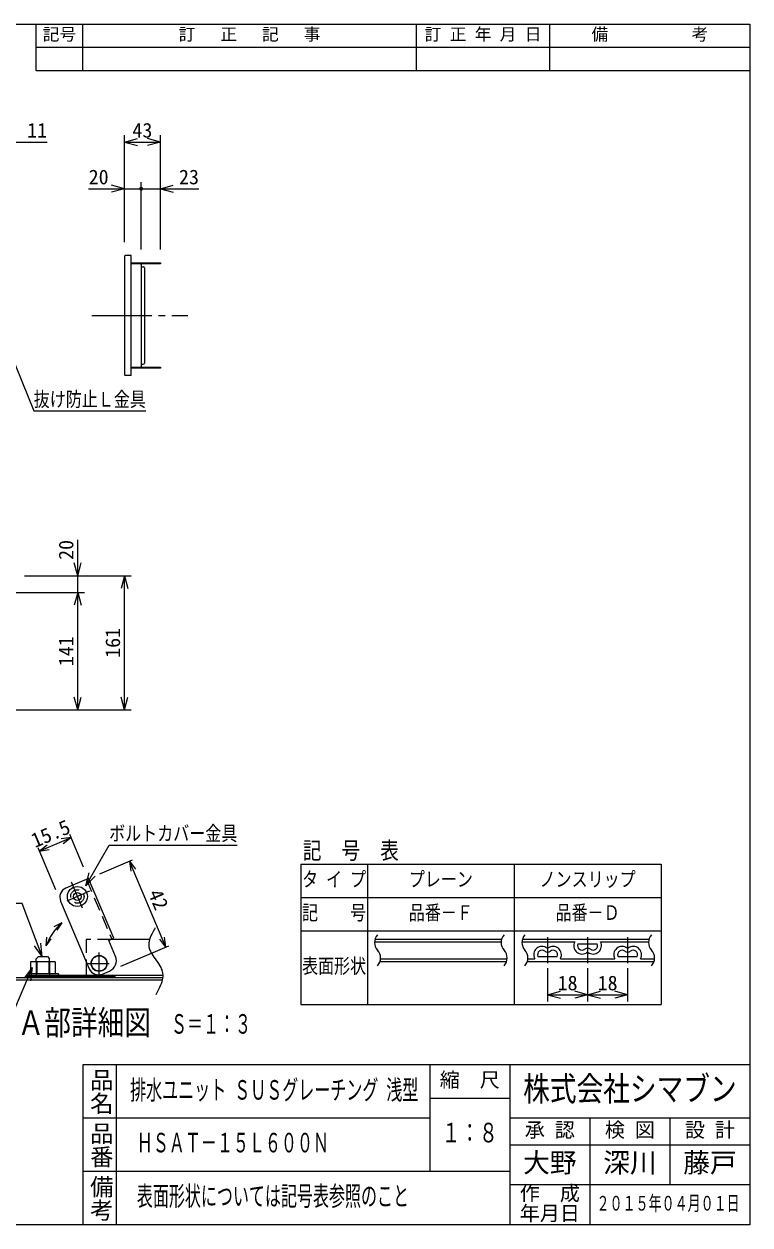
# Model space of a CAD drawing. Units: millimetres, scale not verified, with parts at other scales. Extents: x -1092 to 1092, y -744 to 696.
# Drawn here: x 222 to 1092, y -744 to 696 of the extents above; entities that cross this region are included whole.
import ezdxf
from ezdxf.enums import TextEntityAlignment as Align

# ---------------------------------------------------------------- set-up
doc = ezdxf.new("R2010")
doc.units = ezdxf.units.MM
doc.header["$LTSCALE"] = 8
for name, pattern in [('CHAIN1', [8, 5, -1, 1, -1]), ('CHAIN2', [12, 9, -1, 1, -1]), ('DASHED2', [3, 2, -1])]:
    doc.linetypes.add(name, pattern=pattern)
for name, color, linetype in [('0-0_計極細', 2, 'Continuous'), ('0-1_計細線', 3, 'Continuous'), ('0-5_寸法線', 7, 'Continuous'), ('0-7_枠細線', 5, 'Continuous'), ('0-8_枠中線', 5, 'Continuous'), ('1-2_極細2', 2, 'Continuous'), ('1-3_細線2', 4, 'Continuous'), ('1-5_寸法2', 7, 'Continuous')]:
    doc.layers.add(name, color=color, linetype=linetype)
doc.styles.add('@ＭＳ ゴシック', font='')
doc.styles.add('ＭＳ ゴシック', font='')
doc.styles.get('@ＭＳ ゴシック').set_extended_font_data('@MS Gothic')
doc.styles.get('ＭＳ ゴシック').set_extended_font_data('MS Gothic')

msp = doc.modelspace()

# ---------------------------------------------------------------- hatches: boundary and pattern name
at = {"layer": '0-5_寸法線'}
msp.add_hatch(color=256, dxfattribs=at).paths.add_polyline_path([(364.404, 498.534, 1), (359.604, 498.534, 1)])

# ---------------------------------------------------------------- linework, layer by layer
at = {"layer": '0-0_計極細', "linetype": 'CHAIN2'}
msp.add_line((302.761, 346.534), (417.984, 346.534), dxfattribs=at)
at = {"layer": '0-1_計細線'}
for p, q in [((350.004, 418.534), (343.004, 418.534)), ((350.004, 274.534), (350.004, 418.534)), ((342.004, 417.534), (342.004, 275.534)), ((352.004, 408.534), (352.004, 409.734)), ((362.004, 408.534), (362.004, 409.734)), ((362.004, 407.534), (362.004, 285.534)), ((362.504, 405.034), (364.504, 405.034)), ((364.004, 408.534), (364.004, 409.734)), ((366.004, 408.534), (366.004, 409.734)), ((366.004, 403.534), (366.004, 289.534)), ((368.004, 408.534), (368.004, 409.734)), ((382.004, 408.534), (382.004, 409.734)), ((362.504, 288.034), (364.504, 288.034)), ((350.004, 274.534), (343.004, 274.534)), ((352.004, 283.334), (352.004, 284.534)), ((362.004, 283.334), (362.004, 284.534)), ((364.004, 283.334), (364.004, 284.534)), ((366.004, 283.334), (366.004, 284.534)), ((368.004, 283.334), (368.004, 284.534)), ((382.004, 283.334), (382.004, 284.534))]:
    msp.add_line(p, q, dxfattribs=at)
for points in [[(350.004, 409.734), (385.004, 409.734), (385.004, 408.534), (350.004, 408.534)], [(350.004, 284.534), (385.004, 284.534), (385.004, 283.334), (350.004, 283.334)]]:
    msp.add_lwpolyline(points, close=True, dxfattribs=at)
for centre, radius, start, end in [((343.004, 417.534), 1, 90, 180), ((361.004, 407.534), 1, 0, 90), ((362.504, 405.534), 0.5, 180, 270), ((364.504, 403.534), 1.5, 0, 90), ((362.504, 287.534), 0.5, 90, 180), ((364.504, 289.534), 1.5, 270, 360), ((343.004, 275.534), 1, 180, 270), ((361.004, 285.534), 1, 270, 360)]:
    msp.add_arc(centre, radius, start, end, dxfattribs=at)
at = {"layer": '0-5_寸法線'}
for p, q in [((342.004, 434.534), (342.004, 562.534)), ((385.004, 425.734), (385.004, 562.534)), ((195.004, 554.534), (249.281, 554.534)), ((342.004, 554.534), (357.459, 558.675)), ((342.004, 554.534), (357.459, 550.393)), ((342.004, 554.534), (385.004, 554.534)), ((385.004, 554.534), (369.549, 558.675)), ((385.004, 554.534), (369.549, 550.393)), ((342.004, 434.534), (342.004, 506.534)), ((362.004, 425.734), (362.004, 506.534)), ((385.004, 425.734), (385.004, 506.534)), ((299.042, 498.534), (362.004, 498.534)), ((342.004, 498.534), (326.549, 502.675)), ((342.004, 498.534), (326.549, 494.393)), ((362.004, 498.534), (431.345, 498.534)), ((385.004, 498.534), (400.459, 502.675)), ((385.004, 498.534), (400.459, 494.393)), ((286.004, -9.466), (286.004, 77.437)), ((286.004, 34.534), (281.863, 49.989)), ((286.004, 34.534), (290.145, 49.989)), ((222.004, 34.534), (294.004, 34.534)), ((222.004, 34.534), (350.004, 34.534)), ((342.004, 34.534), (337.863, 19.079)), ((342.004, 34.534), (346.145, 19.079)), ((342.004, -126.466), (342.004, 34.534)), ((212.004, 14.534), (294.004, 14.534)), ((212.004, 14.534), (294.004, 14.534)), ((286.004, 14.534), (281.863, -0.921)), ((286.004, 14.534), (281.863, -0.921)), ((286.004, 14.534), (290.145, -0.921)), ((286.004, 14.534), (290.145, -0.921)), ((286.004, -126.466), (286.004, 14.534)), ((286.004, -126.466), (281.863, -111.011)), ((286.004, -126.466), (290.145, -111.011)), ((342.004, -126.466), (337.863, -111.011)), ((342.004, -126.466), (346.145, -111.011)), ((169.504, -126.466), (294.004, -126.466)), ((169.504, -126.466), (350.004, -126.466))]:
    msp.add_line(p, q, dxfattribs=at)
msp.add_lwpolyline([(189.659, 338.714), (233.179, 232.044), (367.579, 232.044)], dxfattribs=at)
at = {"layer": '0-7_枠細線'}
for p, q in [((236, 640), (236, 696)), ((292, 640), (292, 696)), ((692, 640), (692, 696)), ((852, 640), (852, 696)), ((1092, 668), (236, 668)), ((1092, 640), (236, 640)), ((553.308, -311.489), (985.308, -311.489)), ((553.308, -311.489), (553.308, -479.489)), ((633.308, -311.489), (633.308, -479.489)), ((809.308, -311.489), (809.308, -479.489)), ((985.308, -311.489), (985.308, -479.489)), ((553.308, -351.489), (985.308, -351.489)), ((553.308, -391.489), (985.308, -391.489)), ((642.415, -401.218), (794.224, -401.218)), ((819.216, -401.218), (971.025, -401.218)), ((641.829, -404.418), (793.638, -404.418)), ((818.63, -404.418), (881.93, -404.418)), ((885.753, -407.085), (908.863, -407.085)), ((912.687, -404.418), (970.439, -404.418)), ((648.392, -427.885), (800.201, -427.885)), ((648.978, -424.685), (800.787, -424.685)), ((825.192, -427.885), (977.001, -427.885)), ((825.778, -424.685), (833.93, -424.685)), ((837.753, -422.018), (860.863, -422.018)), ((864.687, -424.685), (929.93, -424.685)), ((933.753, -422.018), (956.863, -422.018)), ((960.687, -424.685), (977.587, -424.685)), ((849.308, -435.885), (849.308, -475.885)), ((897.308, -435.885), (897.308, -475.885)), ((945.308, -435.885), (945.308, -475.885)), ((849.308, -467.885), (864.763, -463.744)), ((849.308, -467.885), (864.763, -472.026)), ((849.308, -467.885), (897.308, -467.885)), ((897.308, -467.885), (881.853, -463.744)), ((897.308, -467.885), (881.853, -472.026)), ((897.308, -467.885), (912.763, -463.744)), ((897.308, -467.885), (912.763, -472.026)), ((897.308, -467.885), (945.308, -467.885)), ((945.308, -467.885), (929.853, -463.744)), ((945.308, -467.885), (929.853, -472.026)), ((553.308, -479.489), (985.308, -479.489)), ((332, -552), (332, -744)), ((708, -552), (708, -680)), ((804, -552), (804, -744)), ((708, -592), (804, -592)), ((708, -616), (292, -616)), ((1092, -616), (804, -616)), ((900, -616), (900, -744)), ((996, -616), (996, -696)), ((804, -648), (1092, -648)), ((804, -680), (292, -680)), ((1092, -696), (804, -696))]:
    msp.add_line(p, q, dxfattribs=at)
at = {"layer": '0-7_枠細線', "linetype": 'CHAIN1'}
for p, q in [((849.308, -398.978), (849.308, -429.935)), ((897.308, -398.978), (897.308, -429.935)), ((945.308, -398.978), (945.308, -429.935))]:
    msp.add_line(p, q, dxfattribs=at)
at = {"layer": '0-7_枠細線'}
for centre, radius, start, end in [((655.547, -405.277), 13.745, 137.56163, 222.43837), ((807.356, -405.277), 13.745, 137.56163, 222.43837), ((832.348, -405.277), 13.745, 137.56163, 222.43837), ((984.157, -405.277), 13.745, 137.56163, 222.43837), ((635.26, -423.826), 13.745, 317.56163, 42.43837), ((787.069, -423.826), 13.745, 317.56163, 42.43837), ((812.061, -423.826), 13.745, 317.56163, 42.43837), ((842.641, -419.885), 9.947, 51.31781, 208.85363), ((842.641, -419.885), 5.333, 51.31781, 203.57818), ((849.308, -411.558), 5.333, 231.31781, 308.68219), ((849.308, -411.558), 0.72, 231.31781, 308.68219), ((855.975, -419.885), 9.947, 331.14637, 128.68219), ((855.975, -419.885), 5.333, 336.42182, 128.68219), ((890.641, -409.218), 9.947, 151.14637, 308.68219), ((890.641, -409.218), 5.333, 156.42182, 308.68219), ((897.308, -417.545), 5.333, 51.31781, 128.68219), ((897.308, -417.545), 0.72, 51.31781, 128.68219), ((903.975, -409.218), 9.947, 231.31781, 28.85363), ((903.975, -409.218), 5.333, 231.31781, 23.57818), ((938.641, -419.885), 9.947, 51.31781, 208.85363), ((938.641, -419.885), 5.333, 51.31781, 203.57818), ((945.308, -411.558), 5.333, 231.31781, 308.68219), ((945.308, -411.558), 0.72, 231.31781, 308.68219), ((951.975, -419.885), 9.947, 331.14637, 128.68219), ((951.975, -419.885), 5.333, 336.42182, 128.68219), ((963.869, -423.826), 13.745, 317.56163, 42.43837)]:
    msp.add_arc(centre, radius, start, end, dxfattribs=at)
at = {"layer": '0-8_枠中線'}
msp.add_lwpolyline([(-1092, -744), (-1092, 696), (1092, 696), (1092, -744)], close=True, dxfattribs=at)
msp.add_lwpolyline([(1092, -552), (292, -552), (292, -744)], dxfattribs=at)
at = {"layer": '1-2_極細2'}
for p, q in [((295.496, -337.176), (298.257, -326.872)), ((295.496, -337.176), (303.038, -329.633)), ((372.321, -401.681), (325.811, -401.681)), ((237.084, -428.348), (237.084, -442.748)), ((251.331, -428.348), (251.331, -442.748)), ((224.173, -444.348), (224.173, -445.948)), ((224.173, -444.348), (296.207, -444.348)), ((224.173, -445.948), (330.839, -445.948)), ((225.541, -444.348), (262.874, -444.348)), ((330.839, -445.948), (330.839, -444.348)), ((201.541, -447.281), (387.107, -447.281))]:
    msp.add_line(p, q, dxfattribs=at)
at = {"layer": '1-2_極細2', "linetype": 'DASHED2'}
for p, q in [((296.313, -329.611), (326.738, -401.288)), ((296.207, -401.681), (296.207, -428.241)), ((325.811, -401.681), (296.207, -401.681))]:
    msp.add_line(p, q, dxfattribs=at)
at = {"layer": '1-2_極細2', "linetype": 'CHAIN1'}
for p, q in [((300.195, -343.897), (272.734, -355.554)), ((278.008, -332.554), (291.23, -363.705)), ((311.546, -443.669), (311.546, -417.391)), ((298.052, -430.333), (323.592, -430.333))]:
    msp.add_line(p, q, dxfattribs=at)
at = {"layer": '1-2_極細2'}
for points in [[(378.673, -387.975), (378.577, -388.145), (378.291, -388.651), (377.823, -389.479), (377.192, -390.607), (376.424, -392.004), (375.557, -393.632), (374.643, -395.448), (373.738, -397.403), (372.903, -399.445), (372.195, -401.518), (371.656, -403.568), (371.312, -405.538), (371.161, -407.375), (371.18, -409.027), (371.321, -410.448), (371.526, -411.599), (371.73, -412.445), (371.878, -412.963), (371.931, -413.137), (371.987, -413.311), (372.165, -413.83), (372.493, -414.68), (373.009, -415.839), (373.744, -417.279), (374.718, -418.962), (375.922, -420.845), (377.32, -422.881), (378.844, -425.015), (380.411, -427.192), (381.929, -429.354), (383.312, -431.44), (384.498, -433.392), (385.451, -435.155), (386.164, -436.676), (386.659, -437.911), (386.971, -438.821), (387.139, -439.379), (387.191, -439.567), (387.241, -439.755)], [(198.874, -399.281), (198.874, -449.948), (387.107, -449.948)], [(296.207, -428.241), (296.207, -444.348), (387.842, -444.348)], [(387.241, -439.755), (387.378, -440.315), (387.563, -441.233), (387.739, -442.488), (387.843, -444.049), (387.814, -445.877), (387.607, -447.925), (387.197, -450.139), (386.586, -452.46), (385.8, -454.822), (384.886, -457.161), (383.902, -459.411), (382.912, -461.507), (381.978, -463.391), (381.15, -465.009), (380.47, -466.317), (379.967, -467.278), (379.659, -467.865), (379.556, -468.062)]]:
    msp.add_lwpolyline(points, dxfattribs=at)
at = {"layer": '1-2_極細2', "linetype": 'DASHED2'}
msp.add_circle((285.475, -350.145), 8, dxfattribs=at)
at = {"layer": '1-2_極細2'}
msp.add_circle((311.546, -430.333), 9.2, dxfattribs=at)
at = {"layer": '1-3_細線2'}
for p, q in [((298.768, -328.569), (271.766, -340.031)), ((329.193, -400.246), (298.768, -328.569)), ((265.409, -355.766), (299.793, -436.77)), ((323.056, -402.851), (329.193, -400.246)), ((331.183, -421.997), (323.056, -402.851)), ((258.941, -428.348), (229.474, -428.348)), ((229.474, -428.348), (229.474, -442.748)), ((249.541, -422.215), (252.207, -424.881)), ((252.207, -428.348), (252.207, -424.881)), ((258.941, -428.348), (258.941, -442.748)), ((262.874, -442.748), (225.541, -442.748)), ((225.541, -442.748), (225.541, -444.348)), ((236.207, -444.348), (236.207, -447.281)), ((252.207, -444.348), (252.207, -447.281)), ((262.874, -442.748), (262.874, -444.348)), ((315.528, -443.127), (324.119, -439.481))]:
    msp.add_line(p, q, dxfattribs=at)
at = {"layer": '1-3_細線2', "linetype": 'DASHED2'}
for p, q in [((236.207, -428.348), (236.207, -444.348)), ((252.207, -428.348), (252.207, -444.348))]:
    msp.add_line(p, q, dxfattribs=at)
at = {"layer": '1-3_細線2'}
msp.add_lwpolyline([(236.207, -428.348), (236.207, -424.881), (238.874, -422.215), (249.541, -422.215)], dxfattribs=at)
for centre, radius in [((285.475, -350.145), 12), ((285.475, -350.145), 4.667), ((311.546, -430.333), 9.6)]:
    msp.add_circle(centre, radius, dxfattribs=at)
for centre, radius, start, end in [((276.455, -351.077), 12, 113, 203), ((318.91, -427.207), 13.333, 293, 23), ((310.839, -432.081), 12, 203, 293)]:
    msp.add_arc(centre, radius, start, end, dxfattribs=at)
at = {"layer": '1-5_寸法2'}
for p, q in [((239.881, -295.626), (277.929, -279.476)), ((277.929, -279.476), (266.045, -281.146)), ((277.929, -279.476), (268.473, -286.864)), ((293.037, -315.069), (276.366, -275.794)), ((259.678, -342.265), (238.318, -291.944)), ((239.881, -295.626), (249.337, -288.238)), ((239.881, -295.626), (251.764, -293.956)), ((312.268, -322.839), (351.543, -306.168)), ((347.861, -307.73), (355.249, -317.187)), ((347.861, -307.73), (349.531, -319.614)), ((391.623, -410.827), (347.861, -307.73)), ((295.496, -337.176), (299.637, -321.721)), ((295.496, -337.176), (306.81, -325.862)), ((266.965, -381.814), (257.387, -386.51)), ((266.965, -381.814), (261.018, -390.669)), ((248.064, -409.475), (248.958, -398.846)), ((248.064, -409.475), (254.153, -400.717)), ((391.623, -410.827), (384.235, -401.371)), ((391.623, -410.827), (389.953, -398.944)), ((243.341, -422.215), (234.031, -409.202)), ((243.341, -422.215), (241.785, -406.291)), ((337.62, -433.75), (395.305, -409.264)), ((231.485, -435.293), (221.619, -447.889)), ((231.485, -435.293), (229.239, -451.134))]:
    msp.add_line(p, q, dxfattribs=at)
for points in [[(295.496, -337.176), (323.631, -288.444), (477.231, -288.444)], [(243.341, -422.215), (219.389, -358.428), (84.989, -358.428)], [(231.485, -435.293), (210.164, -485.349), (75.764, -485.349)]]:
    msp.add_lwpolyline(points, dxfattribs=at)
msp.add_arc((310.839, -432.081), 66.721, 131.11509, 160.19528, dxfattribs=at)

# ---------------------------------------------------------------- texts
at = {"layer": '0-5_寸法線', "style": 'ＭＳ ゴシック'}
for s, p in [('11', (225.281, 554.534)), ('43', (351.504, 554.534)), ('20', (299.042, 498.534)), ('23', (407.345, 498.534))]:
    msp.add_text(s, height=17.6, dxfattribs=at).set_placement(p, align=Align.BOTTOM_LEFT)
at = {"layer": '0-5_寸法線', "style": 'ＭＳ ゴシック', "width": 0.8}
msp.add_text('抜け防止Ｌ金具', height=17.6, dxfattribs=at).set_placement((233.179, 232.044), align=Align.BOTTOM_LEFT)
at = {"layer": '0-5_寸法線', "style": 'ＭＳ ゴシック'}
for s, p in [('20', (286.004, 53.437)), ('141', (286.004, -73.966)), ('161', (342.004, -63.966))]:
    msp.add_text(s, height=17.6, rotation=90, dxfattribs=at).set_placement(p, align=Align.BOTTOM_LEFT)
at = {"layer": '0-7_枠細線', "style": 'ＭＳ ゴシック'}
for s, height, p in [('記号', 14.66, (244, 672)), ('訂\u3000 正\u3000 記\u3000 事', 14.66, (407, 672)), ('訂 正 年 月 日', 14.66, (702, 672)), ('備\u3000\u3000\u3000\u3000\u3000考', 14.66, (902, 672)), ('18', 17.6, (861.308, -467.885)), ('18', 17.6, (909.308, -467.885)), ('縮\u3000尺', 17.6, (720, -584)), ('検 図', 17.6, (918, -644)), ('設 計', 17.6, (1014, -644)), ('承 認', 17.6, (822, -644)), ('大野', 23.46, (820, -688)), ('深川', 23.46, (916, -688)), ('藤戸', 23.46, (1012, -688)), ('作\u3000成', 17.6, (816, -720)), ('年月日', 17.6, (816, -744))]:
    msp.add_text(s, height=height, dxfattribs=at).set_placement(p, align=Align.BOTTOM_LEFT)
for s, height, width, p in [('タ イ プ', 17.6, 0.8, (554.908, -343.489)), ('プレーン', 17.6, 0.8, (682.908, -343.489)), ('ノンスリップ', 17.6, 0.8, (839.708, -343.489)), ('記\u3000\u3000号', 17.6, 0.8, (554.908, -383.489)), ('品番－Ｆ', 17.6, 0.8, (682.908, -383.489)), ('品番－Ｄ', 17.6, 0.8, (858.908, -383.489)), ('表面形状', 17.6, 0.8, (554.908, -447.489)), ('Ａ部詳細図', 29.33, 0.8, (213.823, -524.818)), ('Ｓ＝１：３', 23.46, 0.6, (397.741, -521.662)), ('株式会社シマブン', 29.33, 0.8, (820, -604)), ('排水ユニット ＳＵＳグレーチング 浅型', 23.46, 0.6, (348.8, -600.751)), ('ＨＳＡＴ－１５Ｌ６００Ｎ', 23.46, 0.6, (356.8, -664)), ('１：８', 23.46, 0.7, (722.4, -652)), ('表面形状については記号表参照のこと', 23.46, 0.6, (356.8, -728)), ('２０１５年０４月０１日', 17.6, 0.65, (908, -732))]:
    msp.add_text(s, height=height, dxfattribs=dict(at, width=width)).set_placement(p, align=Align.BOTTOM_LEFT)
at = {"layer": '0-7_枠細線', "style": '@ＭＳ ゴシック'}
for s, p in [('品名', (298, -556)), ('品番', (298, -620)), ('備考', (298, -684))]:
    msp.add_text(s, height=20.53, rotation=270, dxfattribs=at).set_placement(p, align=Align.BOTTOM_LEFT)
at = {"layer": '0-7_枠細線', "insert": (555.803, -307.489), "char_height": 20.53, "attachment_point": 7, "style": 'ＭＳ ゴシック'}
msp.add_mtext('\\T2.07;\\W0.8;記号表', dxfattribs=at)
at = {"layer": '1-5_寸法2', "style": 'ＭＳ ゴシック'}
for s, rotation, p in [('15.5', 23, (236.813, -296.929)), ('42', 293, (365.053, -348.233))]:
    msp.add_text(s, height=17.6, rotation=rotation, dxfattribs=at).set_placement(p, align=Align.BOTTOM_LEFT)
at = {"layer": '1-5_寸法2', "style": 'ＭＳ ゴシック', "width": 0.8}
msp.add_text('ボルトカバー金具', height=17.6, dxfattribs=at).set_placement((323.631, -288.444), align=Align.BOTTOM_LEFT)

doc.saveas('drawing.dxf')
